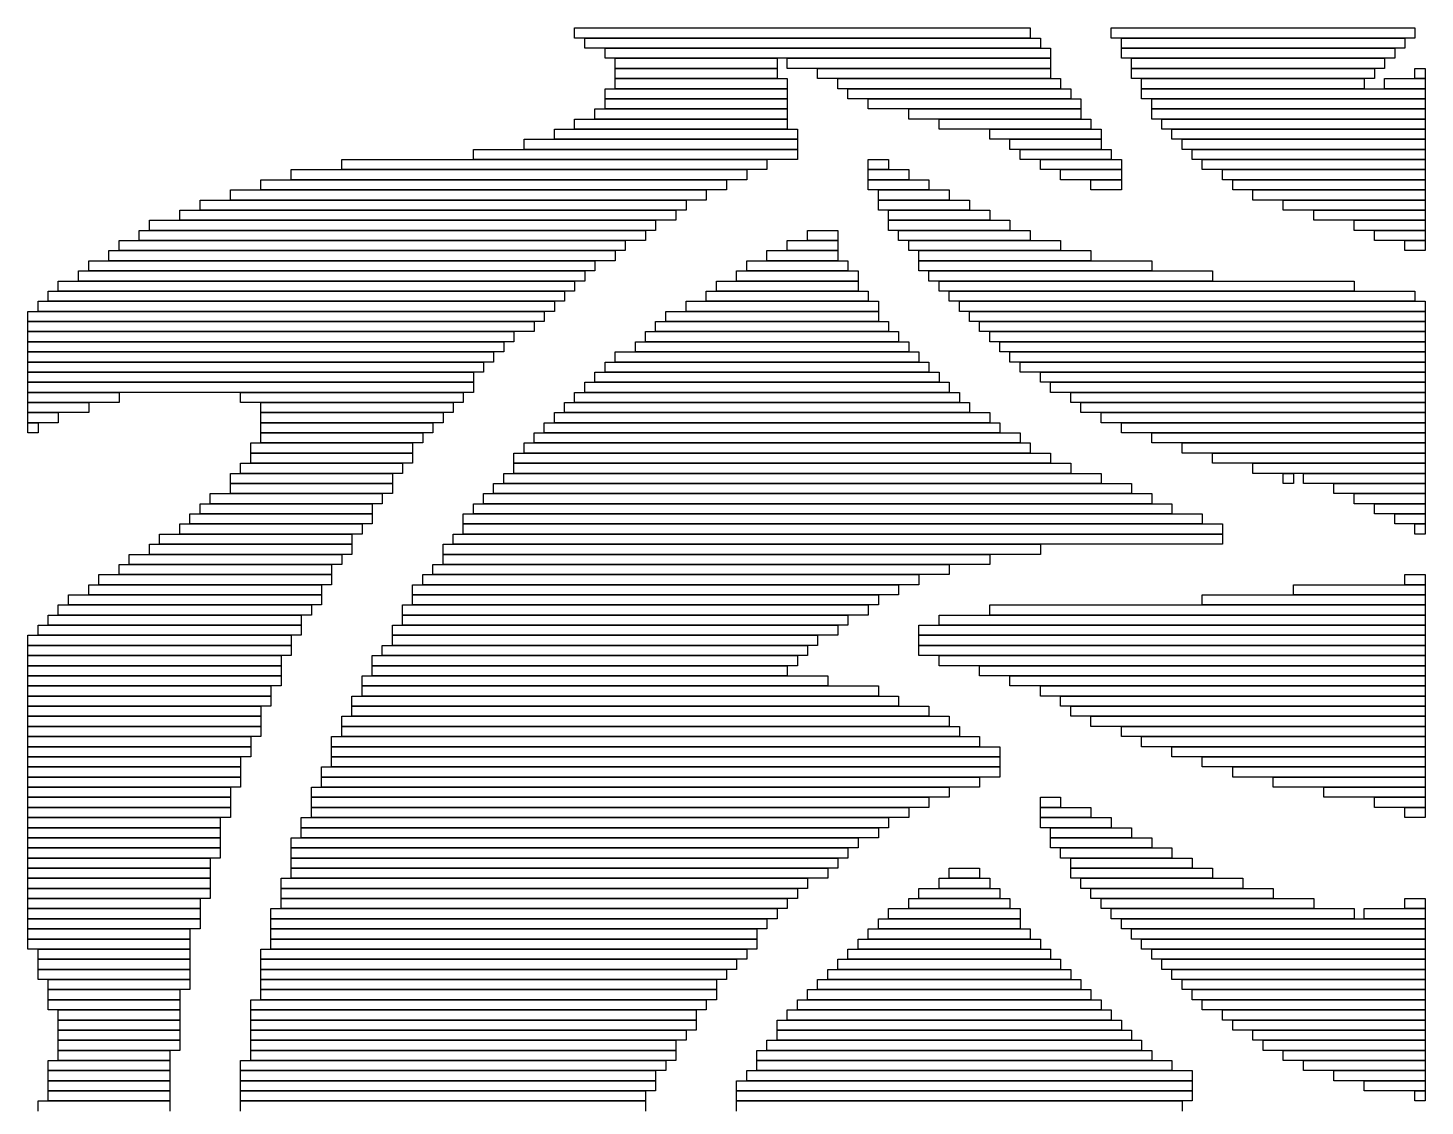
# Model space of a CAD drawing. Extents: x 443 to 581, y 364 to 680.
# Drawn here: x 443 to 581, y 573.5 to 680 of the extents above; entities that cross this region are included whole.
import ezdxf

# ---------------------------------------------------------------- set-up
doc = ezdxf.new("R2010")
doc.units = 0

msp = doc.modelspace()

# ---------------------------------------------------------------- linework, layer by layer
for p, q in [((497, 680), (542, 680)), ((497, 679), (497, 680)), ((542, 679), (497, 679)), ((498, 679), (543, 679)), ((498, 678), (498, 679)), ((542, 680), (542, 679)), ((543, 679), (543, 678)), ((550, 680), (580, 680)), ((550, 679), (550, 680)), ((580, 679), (550, 679)), ((551, 679), (579, 679)), ((551, 678), (551, 679)), ((579, 679), (579, 678)), ((580, 680), (580, 679)), ((543, 678), (498, 678)), ((500, 678), (544, 678)), ((500, 677), (500, 678)), ((544, 678), (544, 677)), ((579, 678), (551, 678)), ((551, 678), (578, 678)), ((551, 677), (551, 678)), ((578, 678), (578, 677)), ((544, 677), (500, 677)), ((501, 677), (517, 677)), ((501, 676), (501, 677)), ((517, 677), (517, 676)), ((518, 677), (544, 677)), ((518, 676), (518, 677)), ((544, 677), (544, 676)), ((578, 677), (551, 677)), ((552, 677), (577, 677)), ((552, 676), (552, 677)), ((577, 677), (577, 676)), ((517, 676), (501, 676)), ((501, 676), (517, 676)), ((501, 675), (501, 676)), ((517, 675), (501, 675)), ((501, 675), (518, 675)), ((501, 674), (501, 675)), ((517, 676), (517, 675)), ((544, 676), (518, 676)), ((518, 675), (518, 674)), ((521, 676), (544, 676)), ((521, 675), (521, 676)), ((544, 675), (521, 675)), ((523, 675), (545, 675)), ((523, 674), (523, 675)), ((544, 676), (544, 675)), ((545, 675), (545, 674)), ((577, 676), (552, 676)), ((552, 676), (576, 676)), ((552, 675), (552, 676)), ((576, 675), (552, 675)), ((553, 675), (575, 675)), ((553, 674), (553, 675)), ((575, 675), (575, 674)), ((576, 676), (576, 675)), ((577, 675), (581, 675)), ((577, 674), (577, 675)), ((580, 676), (581, 676)), ((580, 675), (580, 676)), ((581, 675), (580, 675)), ((581, 676), (581, 675)), ((581, 675), (581, 674)), ((500, 674), (518, 674)), ((500, 673), (500, 674)), ((518, 674), (501, 674)), ((518, 674), (518, 673)), ((545, 674), (523, 674)), ((524, 674), (546, 674)), ((524, 673), (524, 674)), ((546, 674), (546, 673)), ((575, 674), (553, 674)), ((553, 674), (581, 674)), ((553, 673), (553, 674)), ((581, 674), (577, 674)), ((581, 674), (581, 673)), ((518, 673), (500, 673)), ((500, 673), (518, 673)), ((500, 672), (500, 673)), ((518, 673), (518, 672)), ((546, 673), (524, 673)), ((526, 673), (547, 673)), ((526, 672), (526, 673)), ((547, 673), (547, 672)), ((581, 673), (553, 673)), ((554, 673), (581, 673)), ((554, 672), (554, 673)), ((581, 673), (581, 672)), ((497, 671), (518, 671)), ((497, 670), (497, 671)), ((499, 672), (518, 672)), ((499, 671), (499, 672)), ((518, 671), (499, 671)), ((518, 672), (500, 672)), ((518, 672), (518, 671)), ((518, 671), (518, 670)), ((547, 672), (526, 672)), ((530, 672), (547, 672)), ((530, 671), (530, 672)), ((547, 671), (530, 671)), ((533, 671), (548, 671)), ((533, 670), (533, 671)), ((547, 672), (547, 671)), ((548, 671), (548, 670)), ((581, 672), (554, 672)), ((554, 672), (581, 672)), ((554, 671), (554, 672)), ((581, 671), (554, 671)), ((555, 671), (581, 671)), ((555, 670), (555, 671)), ((581, 672), (581, 671)), ((581, 671), (581, 670)), ((495, 670), (519, 670)), ((495, 669), (495, 670)), ((518, 670), (497, 670)), ((519, 670), (519, 669)), ((548, 670), (533, 670)), ((538, 670), (549, 670)), ((538, 669), (538, 670)), ((549, 670), (549, 669)), ((581, 670), (555, 670)), ((556, 670), (581, 670)), ((556, 669), (556, 670)), ((581, 670), (581, 669)), ((487, 668), (519, 668)), ((487, 667), (487, 668)), ((492, 669), (519, 669)), ((492, 668), (492, 669)), ((519, 668), (492, 668)), ((519, 669), (495, 669)), ((519, 669), (519, 668)), ((519, 668), (519, 667)), ((549, 669), (538, 669)), ((540, 669), (549, 669)), ((540, 668), (540, 669)), ((549, 668), (540, 668)), ((541, 668), (550, 668)), ((541, 667), (541, 668)), ((549, 669), (549, 668)), ((550, 668), (550, 667)), ((581, 669), (556, 669)), ((557, 669), (581, 669)), ((557, 668), (557, 669)), ((581, 668), (557, 668)), ((558, 668), (581, 668)), ((558, 667), (558, 668)), ((581, 669), (581, 668)), ((581, 668), (581, 667)), ((474, 667), (516, 667)), ((474, 666), (474, 667)), ((519, 667), (487, 667)), ((516, 667), (516, 666)), ((526, 667), (528, 667)), ((526, 666), (526, 667)), ((528, 667), (528, 666)), ((550, 667), (541, 667)), ((543, 667), (551, 667)), ((543, 666), (543, 667)), ((551, 667), (551, 666)), ((581, 667), (558, 667)), ((559, 667), (581, 667)), ((559, 666), (559, 667)), ((581, 667), (581, 666)), ((469, 666), (514, 666)), ((469, 665), (469, 666)), ((516, 666), (474, 666)), ((514, 666), (514, 665)), ((528, 666), (526, 666)), ((526, 666), (530, 666)), ((526, 665), (526, 666)), ((530, 666), (530, 665)), ((551, 666), (543, 666)), ((545, 666), (551, 666)), ((545, 665), (545, 666)), ((551, 666), (551, 665)), ((581, 666), (559, 666)), ((561, 666), (581, 666)), ((561, 665), (561, 666)), ((581, 666), (581, 665)), ((463, 664), (510, 664)), ((463, 663), (463, 664)), ((466, 665), (512, 665)), ((466, 664), (466, 665)), ((512, 664), (466, 664)), ((514, 665), (469, 665)), ((510, 664), (510, 663)), ((512, 665), (512, 664)), ((530, 665), (526, 665)), ((526, 665), (532, 665)), ((526, 664), (526, 665)), ((532, 664), (526, 664)), ((527, 664), (534, 664)), ((527, 663), (527, 664)), ((532, 665), (532, 664)), ((534, 664), (534, 663)), ((551, 665), (545, 665)), ((548, 665), (551, 665)), ((548, 664), (548, 665)), ((551, 664), (548, 664)), ((551, 665), (551, 664)), ((581, 665), (561, 665)), ((562, 665), (581, 665)), ((562, 664), (562, 665)), ((581, 664), (562, 664)), ((564, 664), (581, 664)), ((564, 663), (564, 664)), ((581, 665), (581, 664)), ((581, 664), (581, 663)), ((460, 663), (508, 663)), ((460, 662), (460, 663)), ((510, 663), (463, 663)), ((508, 663), (508, 662)), ((534, 663), (527, 663)), ((527, 663), (536, 663)), ((527, 662), (527, 663)), ((536, 663), (536, 662)), ((581, 663), (564, 663)), ((567, 663), (581, 663)), ((567, 662), (567, 663)), ((581, 663), (581, 662)), ((458, 662), (507, 662)), ((458, 661), (458, 662)), ((508, 662), (460, 662)), ((507, 662), (507, 661)), ((536, 662), (527, 662)), ((528, 662), (538, 662)), ((528, 661), (528, 662)), ((538, 662), (538, 661)), ((581, 662), (567, 662)), ((570, 662), (581, 662)), ((570, 661), (570, 662)), ((581, 662), (581, 661)), ((454, 660), (504, 660)), ((454, 659), (454, 660)), ((455, 661), (505, 661)), ((455, 660), (455, 661)), ((505, 660), (455, 660)), ((507, 661), (458, 661)), ((504, 660), (504, 659)), ((505, 661), (505, 660)), ((520, 660), (523, 660)), ((520, 659), (520, 660)), ((523, 660), (523, 659)), ((538, 661), (528, 661)), ((528, 661), (540, 661)), ((528, 660), (528, 661)), ((540, 660), (528, 660)), ((529, 660), (542, 660)), ((529, 659), (529, 660)), ((540, 661), (540, 660)), ((542, 660), (542, 659)), ((581, 661), (570, 661)), ((574, 661), (581, 661)), ((574, 660), (574, 661)), ((581, 660), (574, 660)), ((576, 660), (581, 660)), ((576, 659), (576, 660)), ((581, 661), (581, 660)), ((581, 660), (581, 659)), ((452, 659), (502, 659)), ((452, 658), (452, 659)), ((504, 659), (454, 659)), ((502, 659), (502, 658)), ((518, 659), (523, 659)), ((518, 658), (518, 659)), ((523, 659), (520, 659)), ((523, 659), (523, 658)), ((542, 659), (529, 659)), ((530, 659), (545, 659)), ((530, 658), (530, 659)), ((545, 659), (545, 658)), ((581, 659), (576, 659)), ((579, 659), (581, 659)), ((579, 658), (579, 659)), ((581, 659), (581, 658)), ((449, 657), (499, 657)), ((449, 656), (449, 657)), ((451, 658), (501, 658)), ((451, 657), (451, 658)), ((501, 657), (451, 657)), ((502, 658), (452, 658)), ((499, 657), (499, 656)), ((501, 658), (501, 657)), ((514, 657), (524, 657)), ((514, 656), (514, 657)), ((516, 658), (523, 658)), ((516, 657), (516, 658)), ((523, 657), (516, 657)), ((523, 658), (518, 658)), ((523, 658), (523, 657)), ((524, 657), (524, 656)), ((545, 658), (530, 658)), ((531, 658), (548, 658)), ((531, 657), (531, 658)), ((548, 657), (531, 657)), ((531, 657), (554, 657)), ((531, 656), (531, 657)), ((548, 658), (548, 657)), ((554, 657), (554, 656)), ((581, 658), (579, 658)), ((448, 656), (498, 656)), ((448, 655), (448, 656)), ((499, 656), (449, 656)), ((498, 656), (498, 655)), ((513, 656), (525, 656)), ((513, 655), (513, 656)), ((524, 656), (514, 656)), ((525, 656), (525, 655)), ((554, 656), (531, 656)), ((532, 656), (560, 656)), ((532, 655), (532, 656)), ((560, 656), (560, 655)), ((446, 655), (497, 655)), ((446, 654), (446, 655)), ((498, 655), (448, 655)), ((497, 655), (497, 654)), ((511, 655), (525, 655)), ((511, 654), (511, 655)), ((525, 655), (513, 655)), ((525, 655), (525, 654)), ((560, 655), (532, 655)), ((533, 655), (574, 655)), ((533, 654), (533, 655)), ((574, 655), (574, 654)), ((444, 653), (495, 653)), ((444, 652), (444, 653)), ((445, 654), (496, 654)), ((445, 653), (445, 654)), ((496, 653), (445, 653)), ((497, 654), (446, 654)), ((495, 653), (495, 652)), ((496, 654), (496, 653)), ((508, 653), (527, 653)), ((508, 652), (508, 653)), ((510, 654), (526, 654)), ((510, 653), (510, 654)), ((526, 653), (510, 653)), ((525, 654), (511, 654)), ((526, 654), (526, 653)), ((527, 653), (527, 652)), ((574, 654), (533, 654)), ((534, 654), (580, 654)), ((534, 653), (534, 654)), ((580, 653), (534, 653)), ((535, 653), (581, 653)), ((535, 652), (535, 653)), ((580, 654), (580, 653)), ((581, 653), (581, 652)), ((443, 652), (494, 652)), ((443, 651), (443, 652)), ((495, 652), (444, 652)), ((494, 652), (494, 651)), ((506, 652), (527, 652)), ((506, 651), (506, 652)), ((527, 652), (508, 652)), ((527, 652), (527, 651)), ((581, 652), (535, 652)), ((536, 652), (581, 652)), ((536, 651), (536, 652)), ((581, 652), (581, 651)), ((494, 651), (443, 651)), ((443, 651), (493, 651)), ((443, 650), (443, 651)), ((493, 650), (443, 650)), ((443, 650), (491, 650)), ((443, 649), (443, 650)), ((491, 650), (491, 649)), ((493, 651), (493, 650)), ((504, 650), (529, 650)), ((504, 649), (504, 650)), ((505, 651), (528, 651)), ((505, 650), (505, 651)), ((528, 650), (505, 650)), ((527, 651), (506, 651)), ((528, 651), (528, 650)), ((529, 650), (529, 649)), ((581, 651), (536, 651)), ((537, 651), (581, 651)), ((537, 650), (537, 651)), ((581, 650), (537, 650)), ((538, 650), (581, 650)), ((538, 649), (538, 650)), ((581, 651), (581, 650)), ((581, 650), (581, 649)), ((491, 649), (443, 649)), ((443, 649), (490, 649)), ((443, 648), (443, 649)), ((490, 649), (490, 648)), ((503, 649), (530, 649)), ((503, 648), (503, 649)), ((529, 649), (504, 649)), ((530, 649), (530, 648)), ((581, 649), (538, 649)), ((539, 649), (581, 649)), ((539, 648), (539, 649)), ((581, 649), (581, 648)), ((490, 648), (443, 648)), ((443, 648), (489, 648)), ((443, 647), (443, 648)), ((489, 648), (489, 647)), ((501, 648), (531, 648)), ((501, 647), (501, 648)), ((530, 648), (503, 648)), ((531, 648), (531, 647)), ((581, 648), (539, 648)), ((540, 648), (581, 648)), ((540, 647), (540, 648)), ((581, 648), (581, 647)), ((489, 647), (443, 647)), ((443, 647), (488, 647)), ((443, 646), (443, 647)), ((488, 646), (443, 646)), ((443, 646), (487, 646)), ((443, 645), (443, 646)), ((487, 646), (487, 645)), ((488, 647), (488, 646)), ((499, 646), (533, 646)), ((499, 645), (499, 646)), ((500, 647), (532, 647)), ((500, 646), (500, 647)), ((532, 646), (500, 646)), ((531, 647), (501, 647)), ((532, 647), (532, 646)), ((533, 646), (533, 645)), ((581, 647), (540, 647)), ((541, 647), (581, 647)), ((541, 646), (541, 647)), ((581, 646), (541, 646)), ((543, 646), (581, 646)), ((543, 645), (543, 646)), ((581, 647), (581, 646)), ((581, 646), (581, 645)), ((487, 645), (443, 645)), ((443, 645), (487, 645)), ((443, 644), (443, 645)), ((487, 645), (487, 644)), ((498, 645), (534, 645)), ((498, 644), (498, 645)), ((533, 645), (499, 645)), ((534, 645), (534, 644)), ((581, 645), (543, 645)), ((544, 645), (581, 645)), ((544, 644), (544, 645)), ((581, 645), (581, 644)), ((487, 644), (443, 644)), ((443, 644), (452, 644)), ((443, 643), (443, 644)), ((452, 644), (452, 643)), ((464, 644), (486, 644)), ((464, 643), (464, 644)), ((486, 644), (486, 643)), ((497, 644), (535, 644)), ((497, 643), (497, 644)), ((534, 644), (498, 644)), ((535, 644), (535, 643)), ((581, 644), (544, 644)), ((546, 644), (581, 644)), ((546, 643), (546, 644)), ((581, 644), (581, 643)), ((452, 643), (443, 643)), ((443, 643), (449, 643)), ((443, 642), (443, 643)), ((449, 642), (443, 642)), ((443, 642), (446, 642)), ((443, 641), (443, 642)), ((446, 642), (446, 641)), ((449, 643), (449, 642)), ((486, 643), (464, 643)), ((466, 643), (485, 643)), ((466, 642), (466, 643)), ((485, 642), (466, 642)), ((466, 642), (484, 642)), ((466, 641), (466, 642)), ((484, 642), (484, 641)), ((485, 643), (485, 642)), ((495, 642), (538, 642)), ((495, 641), (495, 642)), ((496, 643), (536, 643)), ((496, 642), (496, 643)), ((536, 642), (496, 642)), ((535, 643), (497, 643)), ((536, 643), (536, 642)), ((538, 642), (538, 641)), ((581, 643), (546, 643)), ((547, 643), (581, 643)), ((547, 642), (547, 643)), ((581, 642), (547, 642)), ((549, 642), (581, 642)), ((549, 641), (549, 642)), ((581, 643), (581, 642)), ((581, 642), (581, 641)), ((446, 641), (443, 641)), ((443, 641), (444, 641)), ((443, 640), (443, 641)), ((444, 641), (444, 640)), ((484, 641), (466, 641)), ((466, 641), (483, 641)), ((466, 640), (466, 641)), ((483, 641), (483, 640)), ((494, 641), (539, 641)), ((494, 640), (494, 641)), ((538, 641), (495, 641)), ((539, 641), (539, 640)), ((581, 641), (549, 641)), ((551, 641), (581, 641)), ((551, 640), (551, 641)), ((581, 641), (581, 640)), ((444, 640), (443, 640)), ((465, 639), (481, 639)), ((465, 638), (465, 639)), ((483, 640), (466, 640)), ((466, 640), (482, 640)), ((466, 639), (466, 640)), ((482, 639), (466, 639)), ((481, 639), (481, 638)), ((482, 640), (482, 639)), ((492, 639), (542, 639)), ((492, 638), (492, 639)), ((493, 640), (541, 640)), ((493, 639), (493, 640)), ((541, 639), (493, 639)), ((539, 640), (494, 640)), ((541, 640), (541, 639)), ((542, 639), (542, 638)), ((581, 640), (551, 640)), ((554, 640), (581, 640)), ((554, 639), (554, 640)), ((581, 639), (554, 639)), ((557, 639), (581, 639)), ((557, 638), (557, 639)), ((581, 640), (581, 639)), ((581, 639), (581, 638)), ((481, 638), (465, 638)), ((465, 638), (481, 638)), ((465, 637), (465, 638)), ((481, 638), (481, 637)), ((491, 638), (544, 638)), ((491, 637), (491, 638)), ((542, 638), (492, 638)), ((544, 638), (544, 637)), ((581, 638), (557, 638)), ((560, 638), (581, 638)), ((560, 637), (560, 638)), ((581, 638), (581, 637)), ((464, 637), (480, 637)), ((464, 636), (464, 637)), ((481, 637), (465, 637)), ((480, 637), (480, 636)), ((544, 637), (491, 637)), ((491, 637), (546, 637)), ((491, 636), (491, 637)), ((546, 637), (546, 636)), ((581, 637), (560, 637)), ((564, 637), (581, 637)), ((564, 636), (564, 637)), ((581, 637), (581, 636)), ((463, 636), (479, 636)), ((463, 635), (463, 636)), ((479, 635), (463, 635)), ((463, 635), (479, 635)), ((463, 634), (463, 635)), ((480, 636), (464, 636)), ((479, 636), (479, 635)), ((479, 635), (479, 634)), ((489, 635), (552, 635)), ((489, 634), (489, 635)), ((490, 636), (549, 636)), ((490, 635), (490, 636)), ((549, 635), (490, 635)), ((546, 636), (491, 636)), ((549, 636), (549, 635)), ((552, 635), (552, 634)), ((581, 636), (564, 636)), ((567, 636), (568, 636)), ((567, 635), (567, 636)), ((568, 635), (567, 635)), ((568, 636), (568, 635)), ((569, 636), (581, 636)), ((569, 635), (569, 636)), ((581, 635), (569, 635)), ((572, 635), (581, 635)), ((572, 634), (572, 635)), ((581, 636), (581, 635)), ((581, 635), (581, 634)), ((461, 634), (478, 634)), ((461, 633), (461, 634)), ((479, 634), (463, 634)), ((478, 634), (478, 633)), ((488, 634), (554, 634)), ((488, 633), (488, 634)), ((552, 634), (489, 634)), ((554, 634), (554, 633)), ((581, 634), (572, 634)), ((574, 634), (581, 634)), ((574, 633), (574, 634)), ((581, 634), (581, 633)), ((460, 633), (477, 633)), ((460, 632), (460, 633)), ((478, 633), (461, 633)), ((477, 633), (477, 632)), ((487, 633), (556, 633)), ((487, 632), (487, 633)), ((554, 633), (488, 633)), ((556, 633), (556, 632)), ((581, 633), (574, 633)), ((576, 633), (581, 633)), ((576, 632), (576, 633)), ((581, 633), (581, 632)), ((458, 631), (476, 631)), ((458, 630), (458, 631)), ((459, 632), (477, 632)), ((459, 631), (459, 632)), ((477, 631), (459, 631)), ((477, 632), (460, 632)), ((476, 631), (476, 630)), ((477, 632), (477, 631)), ((486, 632), (559, 632)), ((486, 631), (486, 632)), ((559, 631), (486, 631)), ((486, 631), (561, 631)), ((486, 630), (486, 631)), ((556, 632), (487, 632)), ((559, 632), (559, 631)), ((561, 631), (561, 630)), ((581, 632), (576, 632)), ((578, 632), (581, 632)), ((578, 631), (578, 632)), ((581, 631), (578, 631)), ((580, 631), (581, 631)), ((580, 630), (580, 631)), ((581, 632), (581, 631)), ((581, 631), (581, 630)), ((456, 630), (475, 630)), ((456, 629), (456, 630)), ((476, 630), (458, 630)), ((475, 630), (475, 629)), ((485, 630), (561, 630)), ((485, 629), (485, 630)), ((561, 630), (486, 630)), ((561, 630), (561, 629)), ((581, 630), (580, 630)), ((453, 628), (474, 628)), ((453, 627), (453, 628)), ((455, 629), (475, 629)), ((455, 628), (455, 629)), ((475, 628), (455, 628)), ((475, 629), (456, 629)), ((474, 628), (474, 627)), ((475, 629), (475, 628)), ((484, 629), (543, 629)), ((484, 628), (484, 629)), ((543, 628), (484, 628)), ((484, 628), (538, 628)), ((484, 627), (484, 628)), ((561, 629), (485, 629)), ((538, 628), (538, 627)), ((543, 629), (543, 628)), ((452, 627), (473, 627)), ((452, 626), (452, 627)), ((474, 627), (453, 627)), ((473, 627), (473, 626)), ((483, 627), (534, 627)), ((483, 626), (483, 627)), ((538, 627), (484, 627)), ((534, 627), (534, 626)), ((450, 626), (473, 626)), ((450, 625), (450, 626)), ((473, 626), (452, 626)), ((473, 626), (473, 625)), ((482, 626), (531, 626)), ((482, 625), (482, 626)), ((534, 626), (483, 626)), ((531, 626), (531, 625)), ((579, 626), (581, 626)), ((579, 625), (579, 626)), ((581, 626), (581, 625)), ((447, 624), (472, 624)), ((447, 623), (447, 624)), ((449, 625), (472, 625)), ((449, 624), (449, 625)), ((472, 624), (449, 624)), ((473, 625), (450, 625)), ((472, 625), (472, 624)), ((472, 624), (472, 623)), ((481, 625), (529, 625)), ((481, 624), (481, 625)), ((529, 624), (481, 624)), ((481, 624), (527, 624)), ((481, 623), (481, 624)), ((531, 625), (482, 625)), ((527, 624), (527, 623)), ((529, 625), (529, 624)), ((559, 624), (581, 624)), ((559, 623), (559, 624)), ((568, 625), (581, 625)), ((568, 624), (568, 625)), ((581, 624), (568, 624)), ((581, 625), (579, 625)), ((581, 625), (581, 624)), ((581, 624), (581, 623)), ((446, 623), (471, 623)), ((446, 622), (446, 623)), ((472, 623), (447, 623)), ((471, 623), (471, 622)), ((480, 623), (526, 623)), ((480, 622), (480, 623)), ((527, 623), (481, 623)), ((526, 623), (526, 622)), ((538, 623), (581, 623)), ((538, 622), (538, 623)), ((581, 623), (559, 623)), ((581, 623), (581, 622)), ((444, 621), (470, 621)), ((444, 620), (444, 621)), ((445, 622), (470, 622)), ((445, 621), (445, 622)), ((470, 621), (445, 621)), ((471, 622), (446, 622)), ((470, 622), (470, 621)), ((470, 621), (470, 620)), ((479, 621), (523, 621)), ((479, 620), (479, 621)), ((526, 622), (480, 622)), ((480, 622), (524, 622)), ((480, 621), (480, 622)), ((524, 621), (480, 621)), ((523, 621), (523, 620)), ((524, 622), (524, 621)), ((531, 621), (581, 621)), ((531, 620), (531, 621)), ((533, 622), (581, 622)), ((533, 621), (533, 622)), ((581, 621), (533, 621)), ((581, 622), (538, 622)), ((581, 622), (581, 621)), ((581, 621), (581, 620)), ((443, 620), (469, 620)), ((443, 619), (443, 620)), ((470, 620), (444, 620)), ((469, 620), (469, 619)), ((523, 620), (479, 620)), ((479, 620), (521, 620)), ((479, 619), (479, 620)), ((521, 620), (521, 619)), ((581, 620), (531, 620)), ((531, 620), (581, 620)), ((531, 619), (531, 620)), ((581, 620), (581, 619)), ((469, 619), (443, 619)), ((443, 619), (469, 619)), ((443, 618), (443, 619)), ((469, 619), (469, 618)), ((478, 619), (520, 619)), ((478, 618), (478, 619)), ((521, 619), (479, 619)), ((520, 619), (520, 618)), ((581, 619), (531, 619)), ((531, 619), (581, 619)), ((531, 618), (531, 619)), ((581, 619), (581, 618)), ((469, 618), (443, 618)), ((443, 618), (468, 618)), ((443, 617), (443, 618)), ((468, 617), (443, 617)), ((443, 617), (468, 617)), ((443, 616), (443, 617)), ((468, 618), (468, 617)), ((468, 617), (468, 616)), ((477, 618), (519, 618)), ((477, 617), (477, 618)), ((519, 617), (477, 617)), ((477, 617), (518, 617)), ((477, 616), (477, 617)), ((520, 618), (478, 618)), ((518, 617), (518, 616)), ((519, 618), (519, 617)), ((581, 618), (531, 618)), ((533, 618), (581, 618)), ((533, 617), (533, 618)), ((581, 617), (533, 617)), ((537, 617), (581, 617)), ((537, 616), (537, 617)), ((581, 618), (581, 617)), ((581, 617), (581, 616)), ((468, 616), (443, 616)), ((443, 616), (468, 616)), ((443, 615), (443, 616)), ((468, 616), (468, 615)), ((476, 616), (522, 616)), ((476, 615), (476, 616)), ((518, 616), (477, 616)), ((522, 616), (522, 615)), ((581, 616), (537, 616)), ((540, 616), (581, 616)), ((540, 615), (540, 616)), ((581, 616), (581, 615)), ((468, 615), (443, 615)), ((443, 615), (467, 615)), ((443, 614), (443, 615)), ((467, 615), (467, 614)), ((522, 615), (476, 615)), ((476, 615), (527, 615)), ((476, 614), (476, 615)), ((527, 615), (527, 614)), ((581, 615), (540, 615)), ((543, 615), (581, 615)), ((543, 614), (543, 615)), ((581, 615), (581, 614)), ((467, 614), (443, 614)), ((443, 614), (467, 614)), ((443, 613), (443, 614)), ((467, 613), (443, 613)), ((443, 613), (466, 613)), ((443, 612), (443, 613)), ((466, 613), (466, 612)), ((467, 614), (467, 613)), ((475, 614), (529, 614)), ((475, 613), (475, 614)), ((529, 613), (475, 613)), ((475, 613), (532, 613)), ((475, 612), (475, 613)), ((527, 614), (476, 614)), ((529, 614), (529, 613)), ((532, 613), (532, 612)), ((581, 614), (543, 614)), ((545, 614), (581, 614)), ((545, 613), (545, 614)), ((581, 613), (545, 613)), ((546, 613), (581, 613)), ((546, 612), (546, 613)), ((581, 614), (581, 613)), ((581, 613), (581, 612)), ((466, 612), (443, 612)), ((443, 612), (466, 612)), ((443, 611), (443, 612)), ((466, 612), (466, 611)), ((474, 612), (534, 612)), ((474, 611), (474, 612)), ((532, 612), (475, 612)), ((534, 612), (534, 611)), ((581, 612), (546, 612)), ((548, 612), (581, 612)), ((548, 611), (548, 612)), ((581, 612), (581, 611)), ((466, 611), (443, 611)), ((443, 611), (466, 611)), ((443, 610), (443, 611)), ((466, 610), (443, 610)), ((443, 610), (465, 610)), ((443, 609), (443, 610)), ((465, 610), (465, 609)), ((466, 611), (466, 610)), ((473, 610), (537, 610)), ((473, 609), (473, 610)), ((534, 611), (474, 611)), ((474, 611), (535, 611)), ((474, 610), (474, 611)), ((535, 610), (474, 610)), ((535, 611), (535, 610)), ((537, 610), (537, 609)), ((581, 611), (548, 611)), ((551, 611), (581, 611)), ((551, 610), (551, 611)), ((581, 610), (551, 610)), ((553, 610), (581, 610)), ((553, 609), (553, 610)), ((581, 611), (581, 610)), ((581, 610), (581, 609)), ((465, 609), (443, 609)), ((443, 609), (465, 609)), ((443, 608), (443, 609)), ((465, 609), (465, 608)), ((537, 609), (473, 609)), ((473, 609), (539, 609)), ((473, 608), (473, 609)), ((539, 609), (539, 608)), ((581, 609), (553, 609)), ((556, 609), (581, 609)), ((556, 608), (556, 609)), ((581, 609), (581, 608)), ((465, 608), (443, 608)), ((443, 608), (464, 608)), ((443, 607), (443, 608)), ((464, 608), (464, 607)), ((539, 608), (473, 608)), ((473, 608), (539, 608)), ((473, 607), (473, 608)), ((539, 608), (539, 607)), ((581, 608), (556, 608)), ((559, 608), (581, 608)), ((559, 607), (559, 608)), ((581, 608), (581, 607)), ((464, 607), (443, 607)), ((443, 607), (464, 607)), ((443, 606), (443, 607)), ((464, 606), (443, 606)), ((443, 606), (464, 606)), ((443, 605), (443, 606)), ((464, 607), (464, 606)), ((464, 606), (464, 605)), ((472, 607), (539, 607)), ((472, 606), (472, 607)), ((539, 606), (472, 606)), ((472, 606), (537, 606)), ((472, 605), (472, 606)), ((539, 607), (473, 607)), ((537, 606), (537, 605)), ((539, 607), (539, 606)), ((581, 607), (559, 607)), ((562, 607), (581, 607)), ((562, 606), (562, 607)), ((581, 606), (562, 606)), ((566, 606), (581, 606)), ((566, 605), (566, 606)), ((581, 607), (581, 606)), ((581, 606), (581, 605)), ((464, 605), (443, 605)), ((443, 605), (463, 605)), ((443, 604), (443, 605)), ((463, 605), (463, 604)), ((471, 605), (534, 605)), ((471, 604), (471, 605)), ((537, 605), (472, 605)), ((534, 605), (534, 604)), ((581, 605), (566, 605)), ((571, 605), (581, 605)), ((571, 604), (571, 605)), ((581, 605), (581, 604)), ((463, 604), (443, 604)), ((443, 604), (463, 604)), ((443, 603), (443, 604)), ((463, 604), (463, 603)), ((534, 604), (471, 604)), ((471, 604), (532, 604)), ((471, 603), (471, 604)), ((532, 604), (532, 603)), ((543, 604), (545, 604)), ((543, 603), (543, 604)), ((545, 604), (545, 603)), ((581, 604), (571, 604)), ((576, 604), (581, 604)), ((576, 603), (576, 604)), ((581, 604), (581, 603)), ((463, 603), (443, 603)), ((443, 603), (463, 603)), ((443, 602), (443, 603)), ((463, 602), (443, 602)), ((443, 602), (462, 602)), ((443, 601), (443, 602)), ((462, 602), (462, 601)), ((463, 603), (463, 602)), ((470, 602), (528, 602)), ((470, 601), (470, 602)), ((532, 603), (471, 603)), ((471, 603), (530, 603)), ((471, 602), (471, 603)), ((530, 602), (471, 602)), ((528, 602), (528, 601)), ((530, 603), (530, 602)), ((545, 603), (543, 603)), ((543, 603), (548, 603)), ((543, 602), (543, 603)), ((548, 602), (543, 602)), ((543, 602), (550, 602)), ((543, 601), (543, 602)), ((548, 603), (548, 602)), ((550, 602), (550, 601)), ((581, 603), (576, 603)), ((579, 603), (581, 603)), ((579, 602), (579, 603)), ((581, 602), (579, 602)), ((581, 603), (581, 602)), ((462, 601), (443, 601)), ((443, 601), (462, 601)), ((443, 600), (443, 601)), ((462, 601), (462, 600)), ((528, 601), (470, 601)), ((470, 601), (527, 601)), ((470, 600), (470, 601)), ((527, 601), (527, 600)), ((550, 601), (543, 601)), ((544, 601), (552, 601)), ((544, 600), (544, 601)), ((552, 601), (552, 600)), ((462, 600), (443, 600)), ((443, 600), (462, 600)), ((443, 599), (443, 600)), ((462, 599), (443, 599)), ((443, 599), (462, 599)), ((443, 598), (443, 599)), ((462, 600), (462, 599)), ((462, 599), (462, 598)), ((469, 600), (525, 600)), ((469, 599), (469, 600)), ((525, 599), (469, 599)), ((469, 599), (524, 599)), ((469, 598), (469, 599)), ((527, 600), (470, 600)), ((524, 599), (524, 598)), ((525, 600), (525, 599)), ((552, 600), (544, 600)), ((544, 600), (554, 600)), ((544, 599), (544, 600)), ((554, 599), (544, 599)), ((545, 599), (556, 599)), ((545, 598), (545, 599)), ((554, 600), (554, 599)), ((556, 599), (556, 598)), ((462, 598), (443, 598)), ((443, 598), (461, 598)), ((443, 597), (443, 598)), ((461, 598), (461, 597)), ((524, 598), (469, 598)), ((469, 598), (523, 598)), ((469, 597), (469, 598)), ((523, 598), (523, 597)), ((556, 598), (545, 598)), ((546, 598), (558, 598)), ((546, 597), (546, 598)), ((558, 598), (558, 597)), ((461, 597), (443, 597)), ((443, 597), (461, 597)), ((443, 596), (443, 597)), ((461, 597), (461, 596)), ((523, 597), (469, 597)), ((469, 597), (522, 597)), ((469, 596), (469, 597)), ((522, 597), (522, 596)), ((534, 597), (537, 597)), ((534, 596), (534, 597)), ((537, 597), (537, 596)), ((558, 597), (546, 597)), ((546, 597), (560, 597)), ((546, 596), (546, 597)), ((560, 597), (560, 596)), ((461, 596), (443, 596)), ((443, 596), (461, 596)), ((443, 595), (443, 596)), ((461, 595), (443, 595)), ((443, 595), (461, 595)), ((443, 594), (443, 595)), ((461, 596), (461, 595)), ((461, 595), (461, 594)), ((468, 596), (520, 596)), ((468, 595), (468, 596)), ((520, 595), (468, 595)), ((468, 595), (519, 595)), ((468, 594), (468, 595)), ((522, 596), (469, 596)), ((519, 595), (519, 594)), ((520, 596), (520, 595)), ((531, 595), (539, 595)), ((531, 594), (531, 595)), ((533, 596), (538, 596)), ((533, 595), (533, 596)), ((538, 595), (533, 595)), ((537, 596), (534, 596)), ((538, 596), (538, 595)), ((539, 595), (539, 594)), ((560, 596), (546, 596)), ((547, 596), (563, 596)), ((547, 595), (547, 596)), ((563, 595), (547, 595)), ((548, 595), (566, 595)), ((548, 594), (548, 595)), ((563, 596), (563, 595)), ((566, 595), (566, 594)), ((461, 594), (443, 594)), ((443, 594), (460, 594)), ((443, 593), (443, 594)), ((460, 594), (460, 593)), ((519, 594), (468, 594)), ((468, 594), (518, 594)), ((468, 593), (468, 594)), ((518, 594), (518, 593)), ((530, 594), (540, 594)), ((530, 593), (530, 594)), ((539, 594), (531, 594)), ((540, 594), (540, 593)), ((566, 594), (548, 594)), ((549, 594), (570, 594)), ((549, 593), (549, 594)), ((570, 594), (570, 593)), ((579, 594), (581, 594)), ((579, 593), (579, 594)), ((581, 594), (581, 593)), ((460, 593), (443, 593)), ((443, 593), (460, 593)), ((443, 592), (443, 593)), ((460, 593), (460, 592)), ((467, 593), (517, 593)), ((467, 592), (467, 593)), ((518, 593), (468, 593)), ((517, 593), (517, 592)), ((528, 593), (541, 593)), ((528, 592), (528, 593)), ((540, 593), (530, 593)), ((541, 593), (541, 592)), ((570, 593), (549, 593)), ((550, 593), (574, 593)), ((550, 592), (550, 593)), ((574, 593), (574, 592)), ((575, 593), (581, 593)), ((575, 592), (575, 593)), ((581, 593), (579, 593)), ((581, 593), (581, 592)), ((460, 592), (443, 592)), ((443, 592), (460, 592)), ((443, 591), (443, 592)), ((460, 591), (443, 591)), ((443, 591), (459, 591)), ((443, 590), (443, 591)), ((459, 591), (459, 590)), ((460, 592), (460, 591)), ((517, 592), (467, 592)), ((467, 592), (516, 592)), ((467, 591), (467, 592)), ((516, 591), (467, 591)), ((467, 591), (515, 591)), ((467, 590), (467, 591)), ((515, 591), (515, 590)), ((516, 592), (516, 591)), ((526, 591), (542, 591)), ((526, 590), (526, 591)), ((527, 592), (541, 592)), ((527, 591), (527, 592)), ((541, 591), (527, 591)), ((541, 592), (528, 592)), ((541, 592), (541, 591)), ((542, 591), (542, 590)), ((574, 592), (550, 592)), ((551, 592), (581, 592)), ((551, 591), (551, 592)), ((581, 591), (551, 591)), ((552, 591), (581, 591)), ((552, 590), (552, 591)), ((581, 592), (575, 592)), ((581, 592), (581, 591)), ((581, 591), (581, 590)), ((459, 590), (443, 590)), ((443, 590), (459, 590)), ((443, 589), (443, 590)), ((459, 590), (459, 589)), ((515, 590), (467, 590)), ((467, 590), (515, 590)), ((467, 589), (467, 590)), ((515, 590), (515, 589)), ((525, 590), (543, 590)), ((525, 589), (525, 590)), ((542, 590), (526, 590)), ((543, 590), (543, 589)), ((581, 590), (552, 590)), ((553, 590), (581, 590)), ((553, 589), (553, 590)), ((581, 590), (581, 589)), ((459, 589), (443, 589)), ((444, 589), (459, 589)), ((444, 588), (444, 589)), ((459, 588), (444, 588)), ((444, 588), (459, 588)), ((444, 587), (444, 588)), ((459, 589), (459, 588)), ((459, 588), (459, 587)), ((466, 589), (514, 589)), ((466, 588), (466, 589)), ((514, 588), (466, 588)), ((466, 588), (513, 588)), ((466, 587), (466, 588)), ((515, 589), (467, 589)), ((513, 588), (513, 587)), ((514, 589), (514, 588)), ((523, 588), (545, 588)), ((523, 587), (523, 588)), ((524, 589), (544, 589)), ((524, 588), (524, 589)), ((544, 588), (524, 588)), ((543, 589), (525, 589)), ((544, 589), (544, 588)), ((545, 588), (545, 587)), ((581, 589), (553, 589)), ((554, 589), (581, 589)), ((554, 588), (554, 589)), ((581, 588), (554, 588)), ((555, 588), (581, 588)), ((555, 587), (555, 588)), ((581, 589), (581, 588)), ((581, 588), (581, 587)), ((459, 587), (444, 587)), ((444, 587), (459, 587)), ((444, 586), (444, 587)), ((459, 587), (459, 586)), ((513, 587), (466, 587)), ((466, 587), (512, 587)), ((466, 586), (466, 587)), ((512, 587), (512, 586)), ((522, 587), (546, 587)), ((522, 586), (522, 587)), ((545, 587), (523, 587)), ((546, 587), (546, 586)), ((581, 587), (555, 587)), ((556, 587), (581, 587)), ((556, 586), (556, 587)), ((581, 587), (581, 586)), ((459, 586), (444, 586)), ((445, 586), (459, 586)), ((445, 585), (445, 586)), ((459, 586), (459, 585)), ((512, 586), (466, 586)), ((466, 586), (511, 586)), ((466, 585), (466, 586)), ((511, 586), (511, 585)), ((521, 586), (547, 586)), ((521, 585), (521, 586)), ((546, 586), (522, 586)), ((547, 586), (547, 585)), ((581, 586), (556, 586)), ((557, 586), (581, 586)), ((557, 585), (557, 586)), ((581, 586), (581, 585)), ((459, 585), (445, 585)), ((445, 585), (458, 585)), ((445, 584), (445, 585)), ((458, 584), (445, 584)), ((445, 584), (458, 584)), ((445, 583), (445, 584)), ((458, 585), (458, 584)), ((458, 584), (458, 583)), ((465, 584), (510, 584)), ((465, 583), (465, 584)), ((511, 585), (466, 585)), ((466, 585), (511, 585)), ((466, 584), (466, 585)), ((511, 584), (466, 584)), ((510, 584), (510, 583)), ((511, 585), (511, 584)), ((519, 584), (549, 584)), ((519, 583), (519, 584)), ((520, 585), (548, 585)), ((520, 584), (520, 585)), ((548, 584), (520, 584)), ((547, 585), (521, 585)), ((548, 585), (548, 584)), ((549, 584), (549, 583)), ((581, 585), (557, 585)), ((558, 585), (581, 585)), ((558, 584), (558, 585)), ((581, 584), (558, 584)), ((559, 584), (581, 584)), ((559, 583), (559, 584)), ((581, 585), (581, 584)), ((581, 584), (581, 583)), ((458, 583), (445, 583)), ((446, 583), (458, 583)), ((446, 582), (446, 583)), ((458, 583), (458, 582)), ((510, 583), (465, 583)), ((465, 583), (509, 583)), ((465, 582), (465, 583)), ((509, 583), (509, 582)), ((518, 583), (550, 583)), ((518, 582), (518, 583)), ((549, 583), (519, 583)), ((550, 583), (550, 582)), ((581, 583), (559, 583)), ((561, 583), (581, 583)), ((561, 582), (561, 583)), ((581, 583), (581, 582)), ((458, 582), (446, 582)), ((446, 582), (458, 582)), ((446, 581), (446, 582)), ((458, 581), (446, 581)), ((446, 581), (458, 581)), ((446, 580), (446, 581)), ((458, 582), (458, 581)), ((458, 581), (458, 580)), ((509, 582), (465, 582)), ((465, 582), (509, 582)), ((465, 581), (465, 582)), ((509, 581), (465, 581)), ((465, 581), (508, 581)), ((465, 580), (465, 581)), ((508, 581), (508, 580)), ((509, 582), (509, 581)), ((517, 582), (551, 582)), ((517, 581), (517, 582)), ((551, 581), (517, 581)), ((517, 581), (552, 581)), ((517, 580), (517, 581)), ((550, 582), (518, 582)), ((551, 582), (551, 581)), ((552, 581), (552, 580)), ((581, 582), (561, 582)), ((562, 582), (581, 582)), ((562, 581), (562, 582)), ((581, 581), (562, 581)), ((564, 581), (581, 581)), ((564, 580), (564, 581)), ((581, 582), (581, 581)), ((581, 581), (581, 580)), ((458, 580), (446, 580)), ((446, 580), (458, 580)), ((446, 579), (446, 580)), ((458, 580), (458, 579)), ((508, 580), (465, 580)), ((465, 580), (507, 580)), ((465, 579), (465, 580)), ((507, 580), (507, 579)), ((516, 580), (553, 580)), ((516, 579), (516, 580)), ((552, 580), (517, 580)), ((553, 580), (553, 579)), ((581, 580), (564, 580)), ((565, 580), (581, 580)), ((565, 579), (565, 580)), ((581, 580), (581, 579)), ((458, 579), (446, 579)), ((446, 579), (457, 579)), ((446, 578), (446, 579)), ((457, 579), (457, 578)), ((507, 579), (465, 579)), ((465, 579), (507, 579)), ((465, 578), (465, 579)), ((507, 579), (507, 578)), ((515, 579), (554, 579)), ((515, 578), (515, 579)), ((553, 579), (516, 579)), ((554, 579), (554, 578)), ((581, 579), (565, 579)), ((567, 579), (581, 579)), ((567, 578), (567, 579)), ((581, 579), (581, 578)), ((445, 578), (457, 578)), ((445, 577), (445, 578)), ((457, 577), (445, 577)), ((445, 577), (457, 577)), ((445, 576), (445, 577)), ((457, 578), (446, 578)), ((457, 578), (457, 577)), ((457, 577), (457, 576)), ((464, 578), (506, 578)), ((464, 577), (464, 578)), ((506, 577), (464, 577)), ((464, 577), (505, 577)), ((464, 576), (464, 577)), ((507, 578), (465, 578)), ((505, 577), (505, 576)), ((506, 578), (506, 577)), ((514, 577), (558, 577)), ((514, 576), (514, 577)), ((554, 578), (515, 578)), ((515, 578), (556, 578)), ((515, 577), (515, 578)), ((556, 577), (515, 577)), ((556, 578), (556, 577)), ((558, 577), (558, 576)), ((581, 578), (567, 578)), ((569, 578), (581, 578)), ((569, 577), (569, 578)), ((581, 577), (569, 577)), ((572, 577), (581, 577)), ((572, 576), (572, 577)), ((581, 578), (581, 577)), ((581, 577), (581, 576)), ((457, 576), (445, 576)), ((445, 576), (457, 576)), ((445, 575), (445, 576)), ((457, 576), (457, 575)), ((505, 576), (464, 576)), ((464, 576), (505, 576)), ((464, 575), (464, 576)), ((505, 576), (505, 575)), ((513, 576), (558, 576)), ((513, 575), (513, 576)), ((558, 576), (514, 576)), ((558, 576), (558, 575)), ((581, 576), (572, 576)), ((575, 576), (581, 576)), ((575, 575), (575, 576)), ((581, 576), (581, 575)), ((457, 575), (445, 575)), ((445, 575), (457, 575)), ((445, 574), (445, 575)), ((457, 575), (457, 574)), ((505, 575), (464, 575)), ((464, 575), (504, 575)), ((464, 574), (464, 575)), ((504, 575), (504, 574)), ((558, 575), (513, 575)), ((513, 575), (558, 575)), ((513, 574), (513, 575)), ((558, 575), (558, 574)), ((581, 575), (575, 575)), ((580, 575), (581, 575)), ((580, 574), (580, 575)), ((581, 575), (581, 574)), ((444, 574), (457, 574)), ((444, 573), (444, 574)), ((457, 574), (445, 574)), ((457, 574), (457, 573)), ((504, 574), (464, 574)), ((464, 574), (504, 574)), ((464, 573), (464, 574)), ((504, 574), (504, 573)), ((558, 574), (513, 574)), ((513, 574), (557, 574)), ((513, 573), (513, 574)), ((557, 574), (557, 573)), ((581, 574), (580, 574))]:
    msp.add_line(p, q)

doc.saveas('drawing.dxf')
